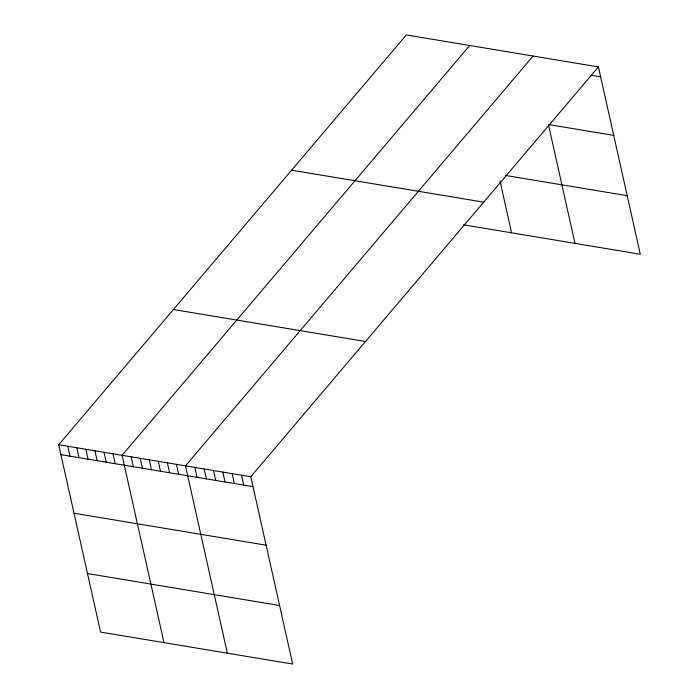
<?xml version="1.0" encoding="UTF-8"?>
<svg xmlns="http://www.w3.org/2000/svg" width="699" height="699" viewBox="0 0 699 699"><rect width="100%" height="100%" fill="white"/><g stroke="black" fill="none" stroke-linecap="round" stroke-linejoin="round"><path stroke-width="1.05" d="M598.423 66.921L250.801 476.727L292.671 664.05L100.577 632.079L58.699 444.756L406.329 34.95L598.423 66.921L640.301 254.244L463.288 224.781M469.719 45.496L122.098 455.302L163.968 642.626M533.11 56.051L185.488 465.857L227.358 653.181M591.31 75.291L600.642 76.846M549.449 124.693L613.731 135.388M505.552 175.458L627.213 195.703M291.605 170.189L483.708 202.16M173.422 309.517L365.516 341.488M58.699 444.756L250.801 476.727M60.918 454.682L253.021 486.653M74.007 513.223L266.109 545.194M87.489 573.538L279.591 605.509M548.418 124.518L574.98 243.374M500.03 181.111L511.589 232.819M241.47 475.171L243.689 485.097M232.147 473.625L234.357 483.542M222.815 472.07L225.034 481.995M213.483 470.514L215.703 480.44M204.152 468.959L206.371 478.885M194.82 467.413L197.039 477.338M176.436 464.346L178.656 474.271M167.376 462.843L169.595 472.769M158.323 461.331L160.543 471.257M149.263 459.828L151.482 469.754M140.211 458.317L142.43 468.243M131.15 456.814L133.369 466.74M113.037 453.8L115.256 463.725M103.985 452.288L106.204 462.214M94.924 450.785L97.144 460.711M85.872 449.274L88.091 459.199M76.811 447.771L79.031 457.696M67.759 446.259L69.979 456.185"/></g></svg>
